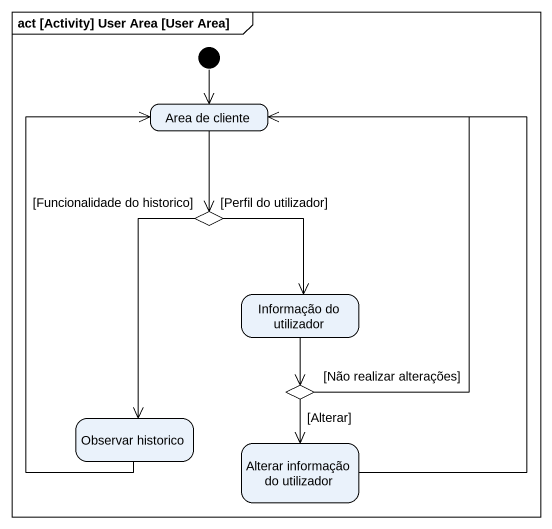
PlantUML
@startuml
mainframe act [Activity] User Area [User Area]
hide empty description
state "Area de cliente" as Area_de_cliente
state choice1 <<choice>>
state "Informação do utilizador" as Informação_do_utilizador
state choice2 <<choice>>
state "Observar historico" as Observar_historico
state "Alterar informação do utilizador" as Alterar_informação_do
[*] --> Area_de_cliente
Area_de_cliente --> choice1
choice1 --> Informação_do_utilizador : [Perfil do utilizador]
choice1 --> Observar_historico : [Funcionalidade do historico]
Informação_do_utilizador --> choice2
choice2 -up-> Area_de_cliente : [Não realizar alterações]
choice2 --> Alterar_informação_do : [Alterar]
Observar_historico -up-> Area_de_cliente
Alterar_informação_do -up-> Area_de_cliente
@enduml
